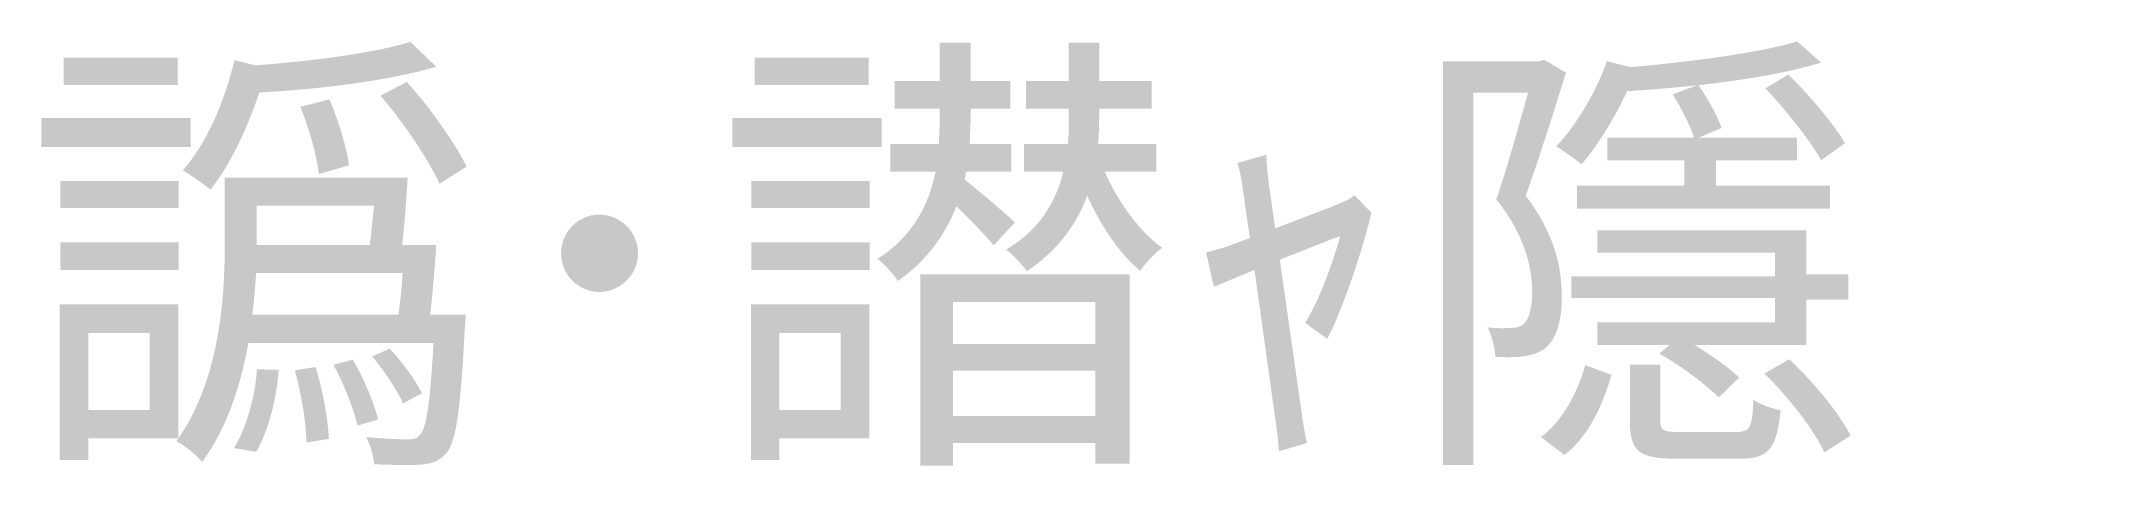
# Model space of a CAD drawing. Extents: x 0.2 to 21.6, y -0.4 to 4.
import ezdxf

# ---------------------------------------------------------------- set-up
doc = ezdxf.new("R2010")
doc.units = 0
doc.layers.get('0').update_dxf_attribs({"linetype": 'CONTINUOUS'})
doc.styles.add('ｼｭｼｳ 譏取悃', font='msmincho.ttc')

msp = doc.modelspace()

# ---------------------------------------------------------------- texts
at = {"style": 'ｼｭｼｳ 譏取悃'}
msp.add_text('譌･譛ｬ隱', height=3.5, dxfattribs=at).set_placement((0, 0))

doc.saveas('drawing.dxf')
